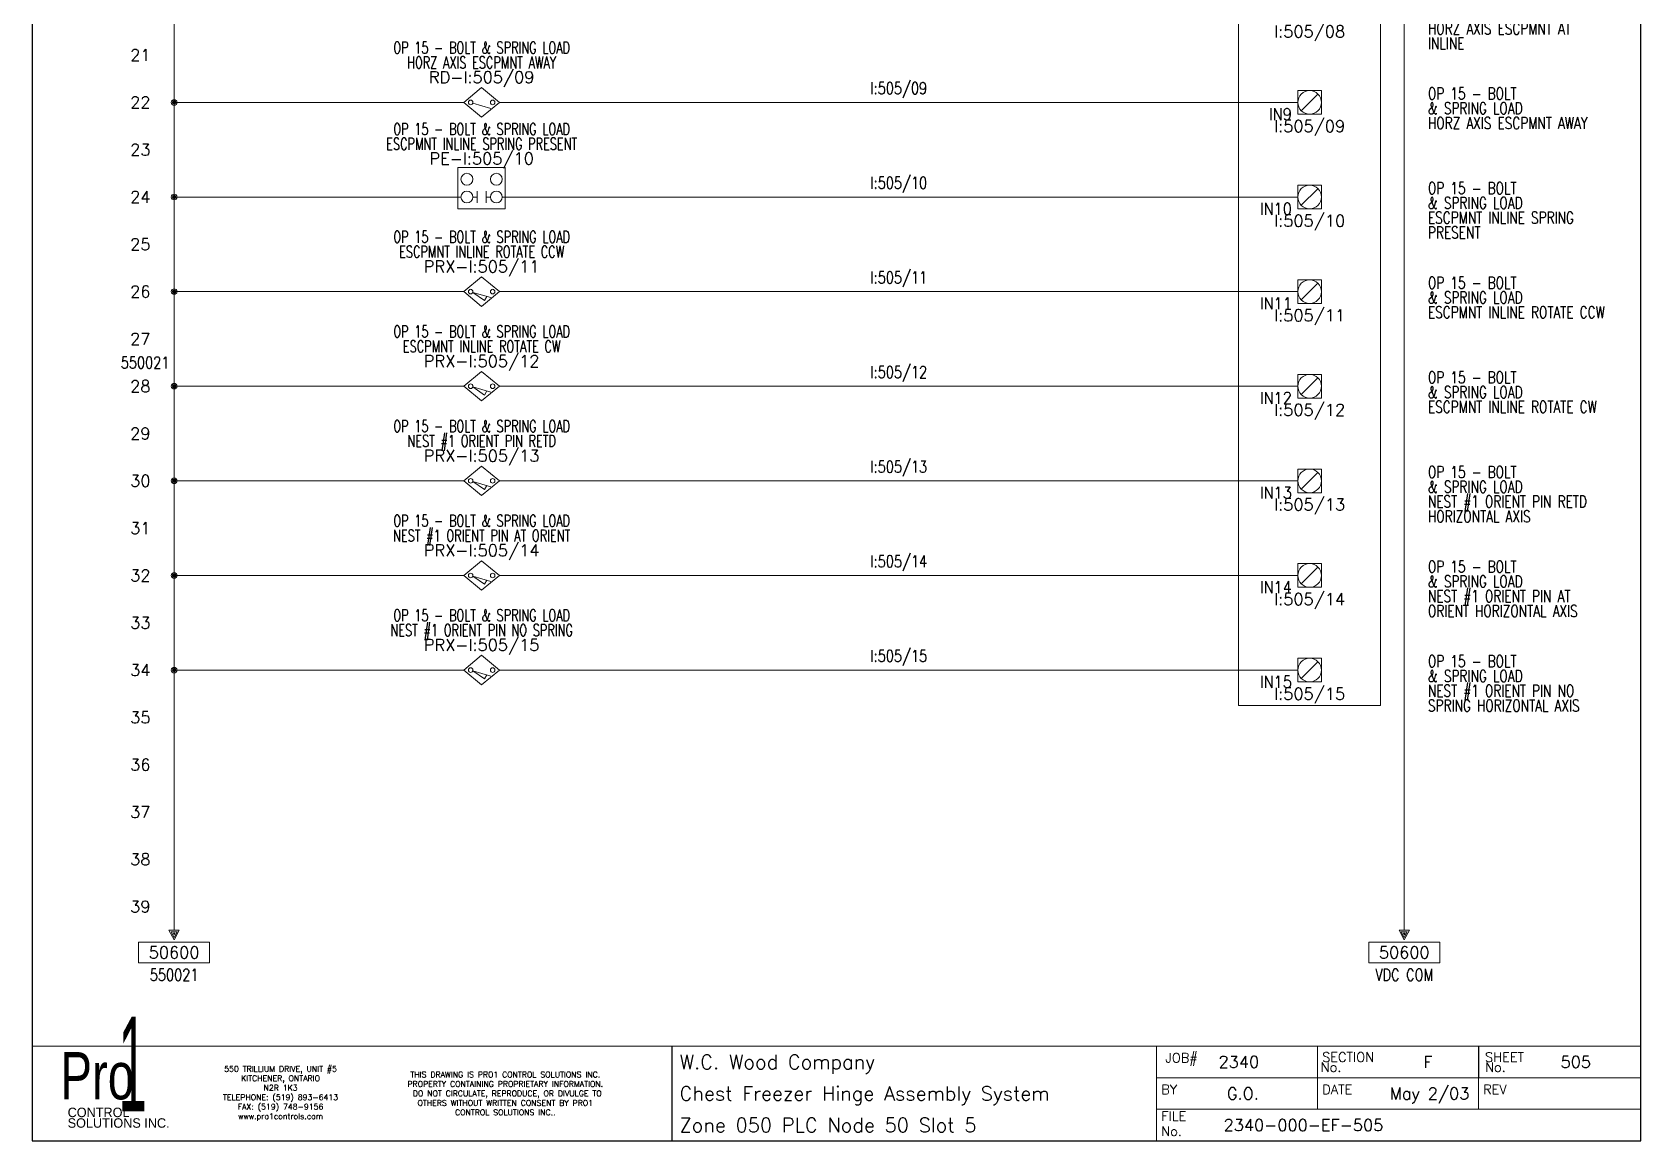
# Model space of a CAD drawing. Header units: inches. Extents: x 0 to 17, y 0 to 23.
# Drawn here: x 0 to 17, y 0.02 to 11.74 of the extents above; entities that cross this region are included whole.
import ezdxf
from ezdxf.enums import TextEntityAlignment as Align

# ---------------------------------------------------------------- set-up
doc = ezdxf.new("R2010")
doc.units = ezdxf.units.IN
doc.header["$MEASUREMENT"] = 0
for name, color, linetype, lineweight in [('BOARDER', 5, 'Continuous', 5), ('DESC', 1, 'Continuous', 5), ('MISC', 2, 'Continuous', 5), ('SYMS', 7, 'Continuous', 5), ('TAGS', 2, 'Continuous', 5), ('TERMS', 2, 'Continuous', 5), ('Title_Block_Info', 2, 'Continuous', 5), ('WIREFIXED', 3, 'Continuous', 5), ('WIRENO', 1, 'Continuous', 5), ('WIRES', 7, 'Continuous', 5), ('XREF', 1, 'Continuous', 5)]:
    doc.layers.add(name, color=color, linetype=linetype, lineweight=lineweight)
doc.styles.add('SIVAN', font='sivan.TTF', dxfattribs={"height": 1})
doc.styles.add('STACCO', font='STAC222N.TTF', dxfattribs={"height": 1})
doc.styles.get("Standard").update_dxf_attribs({"font": 'romans.shx'})
doc.styles.add('WD', font='romans.shx')

# ---------------------------------------------------------------- blocks, each defined once
blk = doc.blocks.new('WDDOT')
for radius in [0.03, 0.0187, 0.00929]:
    blk.add_circle((0, 0), radius)
blk = doc.blocks.new('PLCIO_3C2')
at = {"layer": 'SYMS'}
for p, q in [((-0.75, 0.5), (-0.75, -16.375)), ((0.75, -16.375), (0.75, 0.5)), ((-0.125, -9.875), (0.125, -9.875)), ((-0.125, -10.125), (-0.125, -9.875)), ((-0.125, -9.875), (0.125, -9.875)), ((-0.125, -10.125), (-0.125, -9.875)), ((0.088, -9.912), (-0.088, -10.088)), ((0.125, -9.875), (0.125, -10.125)), ((0.125, -9.875), (0.125, -10.125)), ((0.125, -10.125), (-0.125, -10.125)), ((0.125, -10.125), (-0.125, -10.125)), ((-0.125, -10.875), (0.125, -10.875)), ((-0.125, -11.125), (-0.125, -10.875)), ((-0.125, -10.875), (0.125, -10.875)), ((-0.125, -11.125), (-0.125, -10.875)), ((0.125, -10.875), (0.125, -11.125)), ((0.125, -10.875), (0.125, -11.125)), ((0.088, -10.912), (-0.088, -11.088)), ((0.125, -11.125), (-0.125, -11.125)), ((0.125, -11.125), (-0.125, -11.125)), ((-0.125, -11.875), (0.125, -11.875)), ((-0.125, -12.125), (-0.125, -11.875)), ((-0.125, -11.875), (0.125, -11.875)), ((-0.125, -12.125), (-0.125, -11.875)), ((0.125, -11.875), (0.125, -12.125)), ((0.125, -11.875), (0.125, -12.125)), ((0.088, -11.912), (-0.088, -12.088)), ((0.125, -12.125), (-0.125, -12.125)), ((0.125, -12.125), (-0.125, -12.125)), ((-0.125, -12.875), (0.125, -12.875)), ((-0.125, -13.125), (-0.125, -12.875)), ((-0.125, -12.875), (0.125, -12.875)), ((-0.125, -13.125), (-0.125, -12.875)), ((0.088, -12.912), (-0.088, -13.088)), ((0.125, -12.875), (0.125, -13.125)), ((0.125, -12.875), (0.125, -13.125)), ((0.125, -13.125), (-0.125, -13.125)), ((0.125, -13.125), (-0.125, -13.125)), ((-0.125, -13.875), (0.125, -13.875)), ((-0.125, -14.125), (-0.125, -13.875)), ((-0.125, -13.875), (0.125, -13.875)), ((-0.125, -14.125), (-0.125, -13.875)), ((0.088, -13.912), (-0.088, -14.088)), ((0.125, -13.875), (0.125, -14.125)), ((0.125, -13.875), (0.125, -14.125)), ((0.125, -14.125), (-0.125, -14.125)), ((0.125, -14.125), (-0.125, -14.125)), ((-0.125, -14.875), (0.125, -14.875)), ((-0.125, -15.125), (-0.125, -14.875)), ((-0.125, -14.875), (0.125, -14.875)), ((-0.125, -15.125), (-0.125, -14.875)), ((0.088, -14.912), (-0.088, -15.088)), ((0.125, -14.875), (0.125, -15.125)), ((0.125, -14.875), (0.125, -15.125)), ((0.125, -15.125), (-0.125, -15.125)), ((0.125, -15.125), (-0.125, -15.125)), ((-0.125, -15.875), (0.125, -15.875)), ((-0.125, -16.125), (-0.125, -15.875)), ((-0.125, -15.875), (0.125, -15.875)), ((-0.125, -16.125), (-0.125, -15.875)), ((0.088, -15.912), (-0.088, -16.088)), ((0.125, -15.875), (0.125, -16.125)), ((0.125, -15.875), (0.125, -16.125)), ((0.125, -16.125), (-0.125, -16.125)), ((0.125, -16.125), (-0.125, -16.125)), ((-0.75, -16.375), (0.75, -16.375))]:
    blk.add_line(p, q, dxfattribs=at)
for centre in [(0, -10), (0, -11), (0, -12), (0, -13), (0, -14), (0, -15), (0, -16)]:
    blk.add_circle(centre, 0.125, dxfattribs=at)
at = {"layer": 'SYMS', "style": 'WD'}
for tag, width, p in [('INST', 0.8, (0, 1.482)), ('LOC', 0.8, (0, 1.312)), ('MFG', 0.8, (0, 1.156)), ('CAT', 0.9, (0, 1)), ('DESC', 0.8, (0, 0.53)), ('TERM01L', 0.75, (-0.188, 0.156)), ('TERM01R', 0.75, (0.188, 0.156)), ('TERM02', 0.9, (0, -0.812)), ('TERM03', 0.9, (0, -1.812)), ('TERM04', 0.9, (0, -2.812)), ('TERM05', 0.9, (0, -3.812)), ('TERM06', 0.9, (0, -4.812)), ('TERM07', 0.9, (0, -5.812)), ('TERM08', 0.9, (0, -6.812)), ('TERM09', 0.9, (0, -7.812)), ('TERM10', 0.9, (0, -8.812)), ('TERM11', 0.9, (0, -9.812)), ('TERM12', 0.9, (0, -10.812)), ('TERM13', 0.9, (0, -11.812)), ('TERM14', 0.9, (0, -12.812)), ('TERM15', 0.9, (0, -13.812)), ('TERM16', 0.9, (0, -14.812)), ('TERM17', 0.9, (0, -15.812))]:
    blk.add_attdef(tag, text='', height=0.125, dxfattribs=dict(at, width=width)).set_placement(p, align=Align.CENTER)
at = {"layer": 'SYMS', "linetype": 'Continuous', "style": 'WD', "flags": 9}
blk.add_attdef('ASSYCODE', text='', height=0.01, dxfattribs=at).set_placement((0.23, 1.071), align=Align.CENTER)
at = {"layer": 'SYMS', "style": 'WD'}
for tag, p in [('LINE1', (0, 0.844)), ('LINE2', (0, 0.688)), ('TAG', (0, 0.322))]:
    blk.add_attdef(tag, text='', height=0.125, dxfattribs=at).set_placement(p, align=Align.CENTER)
at = {"layer": 'SYMS', "style": 'WD', "flags": 1}
for tag, p in [('X4TERM01L', (-0.312, 0)), ('X1TERM01R', (0.312, 0)), ('X4TERM02', (-0.125, -1)), ('X4TERM03', (-0.125, -2)), ('X4TERM04', (-0.125, -3)), ('X4TERM05', (-0.125, -4)), ('X4TERM06', (-0.125, -5)), ('X4TERM07', (-0.125, -6)), ('X4TERM08', (-0.125, -7)), ('X4TERM09', (-0.125, -8)), ('X4TERM10', (-0.125, -9)), ('X4TERM11', (-0.125, -10)), ('X4TERM12', (-0.125, -11)), ('X4TERM13', (-0.125, -12)), ('X4TERM14', (-0.125, -13)), ('X4TERM15', (-0.125, -14)), ('X4TERM16', (-0.125, -15)), ('X4TERM17', (-0.125, -16))]:
    blk.add_attdef(tag, p, '', height=0.01, dxfattribs=at)
at = {"layer": 'SYMS', "style": 'WD', "width": 0.9}
for tag, p in [('TERMDESC01L', (-0.188, -0.172)), ('TERMDESC01R', (0.188, -0.172))]:
    blk.add_attdef(tag, text='', height=0.125, dxfattribs=at).set_placement(p, align=Align.TOP_CENTER)
for tag, p in [('DESCA02', (1.25, -0.969)), ('DESCB02', (1.25, -1.125)), ('DESCC02', (1.25, -1.281)), ('DESCD02', (1.25, -1.438)), ('DESCE02', (1.25, -1.594)), ('DESCA03', (1.25, -1.969)), ('DESCB03', (1.25, -2.125)), ('DESCC03', (1.25, -2.281)), ('DESCD03', (1.25, -2.438)), ('DESCE03', (1.25, -2.594)), ('DESCA04', (1.25, -2.969)), ('DESCB04', (1.25, -3.125)), ('DESCC04', (1.25, -3.281)), ('DESCD04', (1.25, -3.438)), ('DESCE04', (1.25, -3.594)), ('DESCA05', (1.25, -3.969)), ('DESCB05', (1.25, -4.125)), ('DESCC05', (1.25, -4.281)), ('DESCD05', (1.25, -4.438)), ('DESCE05', (1.25, -4.594)), ('DESCA06', (1.25, -4.969)), ('DESCB06', (1.25, -5.125)), ('DESCC06', (1.25, -5.281)), ('DESCD06', (1.25, -5.438)), ('DESCE06', (1.25, -5.594)), ('DESCA07', (1.25, -5.969)), ('DESCB07', (1.25, -6.125)), ('DESCC07', (1.25, -6.281)), ('DESCD07', (1.25, -6.438)), ('DESCE07', (1.25, -6.594)), ('DESCA08', (1.25, -6.969)), ('DESCB08', (1.25, -7.125)), ('DESCC08', (1.25, -7.281)), ('DESCD08', (1.25, -7.438)), ('DESCE08', (1.25, -7.594)), ('DESCA09', (1.25, -7.969)), ('DESCB09', (1.25, -8.125)), ('DESCC09', (1.25, -8.281)), ('DESCD09', (1.25, -8.438)), ('DESCE09', (1.25, -8.594)), ('DESCA10', (1.25, -8.969)), ('DESCB10', (1.25, -9.125)), ('DESCC10', (1.25, -9.281)), ('DESCD10', (1.25, -9.438)), ('DESCE10', (1.25, -9.594)), ('DESCA11', (1.25, -9.969)), ('DESCB11', (1.25, -10.125)), ('DESCC11', (1.25, -10.281)), ('DESCD11', (1.25, -10.438)), ('DESCE11', (1.25, -10.594)), ('DESCA12', (1.25, -10.969)), ('DESCB12', (1.25, -11.125)), ('DESCC12', (1.25, -11.281)), ('DESCD12', (1.25, -11.438)), ('DESCE12', (1.25, -11.594)), ('DESCA13', (1.25, -11.969)), ('DESCB13', (1.25, -12.125)), ('DESCC13', (1.25, -12.281)), ('DESCD13', (1.25, -12.438)), ('DESCE13', (1.25, -12.594)), ('DESCA14', (1.25, -12.969)), ('DESCB14', (1.25, -13.125)), ('DESCC14', (1.25, -13.281)), ('DESCD14', (1.25, -13.438)), ('DESCE14', (1.25, -13.594)), ('DESCA15', (1.25, -13.969)), ('DESCB15', (1.25, -14.125)), ('DESCC15', (1.25, -14.281)), ('DESCD15', (1.25, -14.438)), ('DESCE15', (1.25, -14.594)), ('DESCA16', (1.25, -14.969)), ('DESCB16', (1.25, -15.125)), ('DESCC16', (1.25, -15.281)), ('DESCD16', (1.25, -15.438)), ('DESCE16', (1.25, -15.594)), ('DESCA17', (1.25, -15.969)), ('DESCB17', (1.25, -16.125)), ('DESCC17', (1.25, -16.281)), ('DESCD17', (1.25, -16.438)), ('DESCE17', (1.25, -16.594))]:
    blk.add_attdef(tag, p, '', height=0.125, dxfattribs=at)
for tag, p in [('TERMDESC02', (-0.188, -1.062)), ('TERMDESC03', (-0.188, -2.062)), ('TERMDESC04', (-0.188, -3.062)), ('TERMDESC05', (-0.188, -4.062)), ('TERMDESC06', (-0.188, -5.062)), ('TERMDESC07', (-0.188, -6.062)), ('TERMDESC08', (-0.188, -7.062)), ('TERMDESC09', (-0.188, -8.062)), ('TERMDESC10', (-0.188, -9.062)), ('TERMDESC11', (-0.188, -10.062)), ('TERMDESC12', (-0.188, -11.062)), ('TERMDESC13', (-0.188, -12.062)), ('TERMDESC14', (-0.188, -13.062)), ('TERMDESC15', (-0.188, -14.062)), ('TERMDESC16', (-0.188, -15.062)), ('TERMDESC17', (-0.188, -16.062))]:
    blk.add_attdef(tag, text='', height=0.125, dxfattribs=at).set_placement(p, align=Align.TOP_RIGHT)
at = {"layer": 'SYMS', "style": 'WD'}
for tag, p in [('TAGA02', (0, -1.188)), ('TAGA03', (0, -2.188)), ('TAGA04', (0, -3.188)), ('TAGA05', (0, -4.188)), ('TAGA06', (0, -5.188)), ('TAGA07', (0, -6.188)), ('TAGA08', (0, -7.188)), ('TAGA09', (0, -8.188)), ('TAGA10', (0, -9.188)), ('TAGA11', (0, -10.188)), ('TAGA12', (0, -11.188)), ('TAGA13', (0, -12.188)), ('TAGA14', (0, -13.188)), ('TAGA15', (0, -14.188)), ('TAGA16', (0, -15.188)), ('TAGA17', (0, -16.188))]:
    blk.add_attdef(tag, text='', height=0.125, dxfattribs=at).set_placement(p, align=Align.TOP_CENTER)
blk = doc.blocks.new('HRD11')
for p, q in [((0, 0.156), (-0.188, 0)), ((-0.188, 0), (0, -0.156)), ((0.188, 0), (0, 0.156)), ((0, -0.156), (0.188, 0))]:
    blk.add_line(p, q)
at = {"linetype": 'Continuous'}
blk.add_line((-0.094, -0.008), (0.098, -0.063), dxfattribs=at)
for centre in [(-0.116, 0), (0.116, 0)]:
    blk.add_circle(centre, 0.0242)
at = {"style": 'WD', "width": 0.7}
for tag, p in [('INST', (0, 0.841)), ('LOC', (0, 0.672)), ('DESC1', (0, 0.516)), ('DESC2', (0, 0.359)), ('XREF', (0.438, -0.312))]:
    blk.add_attdef(tag, text='', height=0.125, dxfattribs=at).set_placement(p, align=Align.CENTER)
at = {"style": 'WD'}
blk.add_attdef('TAG1', text='', height=0.125, dxfattribs=at).set_placement((0, 0.203), align=Align.CENTER)
for tag, p in [('X2LINK', (0, 0.297)), ('X8LINK', (0, -0.188))]:
    blk.add_attdef(tag, p, '', height=0.01, dxfattribs=at)
for tag, p, flags in [('X4TERM01', (-0.188, 0), 1), ('FAMILY', (0.038, 0.037), 9), ('CONTACT', (0.038, 0.02), 1), ('X1TERM02', (0.188, 0), 1), ('X8TERM03', (0, -0.156), 1)]:
    blk.add_attdef(tag, p, '', height=0.01, dxfattribs=dict(at, flags=flags))
at = {"linetype": 'Continuous', "style": 'WD', "flags": 9}
for tag, p in [('CAT', (0.063, -0.007)), ('ASSYCODE', (0.062, -0.043)), ('MFG', (0.063, -0.027))]:
    blk.add_attdef(tag, text='', height=0.01, dxfattribs=at).set_placement(p, align=Align.CENTER)
at = {"linetype": 'Continuous', "style": 'WD', "flags": 8}
for tag, p in [('TERM01', (-0.25, -0.031)), ('TERM03', (-0.031, -0.203))]:
    blk.add_attdef(tag, text='', height=0.125, dxfattribs=at).set_placement(p, align=Align.TOP_RIGHT)
blk.add_attdef('TERM02', text='', height=0.125, dxfattribs=at).set_placement((0.25, -0.031), align=Align.TOP_LEFT)
blk = doc.blocks.new('WD_WNH')
at = {"linetype": 'Continuous', "style": 'WD', "width": 0.8}
blk.add_attdef('WIRENO', text='', height=0.125, dxfattribs=at).set_placement((0, 0.0625), align=Align.CENTER)
blk = doc.blocks.new('HPRX11')
for p, q in [((0, 0.156), (-0.188, 0)), ((-0.188, 0), (0, -0.156)), ((0.188, 0), (0, 0.156)), ((0, -0.156), (0.188, 0))]:
    blk.add_line(p, q)
at = {"linetype": 'Continuous'}
for p, q in [((-0.094, -0.008), (0.031, -0.093)), ((-0.094, -0.008), (0.098, -0.063)), ((0.031, -0.093), (0.055, -0.05))]:
    blk.add_line(p, q, dxfattribs=at)
for centre in [(-0.116, 0), (0.116, 0)]:
    blk.add_circle(centre, 0.0242)
at = {"style": 'WD', "width": 0.7}
for tag, p in [('INST', (0, 0.841)), ('LOC', (0, 0.672)), ('DESC1', (0, 0.516)), ('DESC2', (0, 0.359)), ('XREF', (0.438, -0.312))]:
    blk.add_attdef(tag, text='', height=0.125, dxfattribs=at).set_placement(p, align=Align.CENTER)
at = {"style": 'WD'}
blk.add_attdef('TAG1', text='', height=0.125, dxfattribs=at).set_placement((0, 0.203), align=Align.CENTER)
for tag, p in [('X2LINK', (0, 0.297)), ('X8LINK', (0, -0.188))]:
    blk.add_attdef(tag, p, '', height=0.01, dxfattribs=at)
for tag, p, flags in [('X4TERM01', (-0.188, 0), 1), ('FAMILY', (0.038, 0.037), 9), ('CONTACT', (0.038, 0.02), 1), ('X1TERM02', (0.188, 0), 1), ('X8TERM03', (0, -0.156), 1)]:
    blk.add_attdef(tag, p, '', height=0.01, dxfattribs=dict(at, flags=flags))
at = {"linetype": 'Continuous', "style": 'WD', "flags": 9}
for tag, p in [('CAT', (0.063, -0.007)), ('ASSYCODE', (0.062, -0.043)), ('MFG', (0.063, -0.027))]:
    blk.add_attdef(tag, text='', height=0.01, dxfattribs=at).set_placement(p, align=Align.CENTER)
at = {"linetype": 'Continuous', "style": 'WD', "flags": 8}
for tag, p in [('TERM01', (-0.25, -0.031)), ('TERM03', (-0.031, -0.203))]:
    blk.add_attdef(tag, text='', height=0.125, dxfattribs=at).set_placement(p, align=Align.TOP_RIGHT)
blk.add_attdef('TERM02', text='', height=0.125, dxfattribs=at).set_placement((0.25, -0.031), align=Align.TOP_LEFT)
blk = doc.blocks.new('HA2S4')
for p, q in [((-0.055, 0), (0.055, 0)), ((0, -0.102), (-0.055, 0)), ((0.055, 0), (0, -0.102)), ((0.375, -0.125), (-0.375, -0.125)), ((-0.375, -0.125), (-0.375, -0.344)), ((-0.031, -0.016), (0, -0.078)), ((0.031, -0.016), (-0.031, -0.016)), ((-0.008, -0.031), (0, -0.047)), ((0.008, -0.031), (-0.008, -0.031)), ((0, -0.078), (0.031, -0.016)), ((0, -0.047), (0.008, -0.031)), ((0.375, -0.344), (0.375, -0.125)), ((-0.375, -0.344), (0.375, -0.344))]:
    blk.add_line(p, q)
at = {"style": 'WD', "flags": 1}
for tag, p in [('X2TERM01', (0, 0)), ('SIGCODE', (0.088, -0.059))]:
    blk.add_attdef(tag, p, '', height=0.01, dxfattribs=at)
at = {"style": 'WD'}
blk.add_attdef('XREF', text='', height=0.125, dxfattribs=at).set_placement((0, -0.297), align=Align.CENTER)
at = {"style": 'WD', "width": 0.8, "flags": 8}
for tag, p in [('WIRENO', (0, -0.409)), ('DESC1', (0, -0.597))]:
    blk.add_attdef(tag, text='', height=0.125, dxfattribs=at).set_placement(p, align=Align.TOP_CENTER)
blk = doc.blocks.new('HPE11')
for p, q in [((0.25, 0.312), (-0.25, 0.312)), ((-0.25, 0.312), (-0.25, -0.125)), ((0.25, -0.125), (0.25, 0.312)), ((-0.047, 0), (-0.094, 0)), ((0.094, 0), (0.047, 0)), ((-0.25, -0.125), (0.25, -0.125))]:
    blk.add_line(p, q)
at = {"linetype": 'Continuous'}
for p, q in [((-0.047, 0.06), (-0.047, -0.06)), ((0.047, 0.06), (0.047, -0.06))]:
    blk.add_line(p, q, dxfattribs=at)
for centre in [(-0.156, 0.188), (0.156, 0.188), (-0.156, 0), (0.156, 0)]:
    blk.add_circle(centre, 0.0625)
at = {"style": 'WD', "width": 0.7}
for tag, p in [('INST', (0, 0.982)), ('LOC', (0, 0.812)), ('DESC1', (0, 0.656)), ('DESC2', (0, 0.5)), ('XREF', (0, -0.282))]:
    blk.add_attdef(tag, text='', height=0.125, dxfattribs=at).set_placement(p, align=Align.CENTER)
at = {"style": 'WD'}
blk.add_attdef('TAG1', text='', height=0.125, dxfattribs=at).set_placement((0, 0.344), align=Align.CENTER)
at = {"linetype": 'Continuous', "style": 'WD', "width": 0.8, "flags": 8}
for tag, p in [('TERM03', (-0.156, 0.188)), ('TERM04', (0.156, 0.188))]:
    blk.add_attdef(tag, text='', height=0.0625, dxfattribs=at).set_placement(p, align=Align.MIDDLE)
at = {"style": 'WD'}
for tag, p, flags in [('X4TERM03', (-0.219, 0.188), 1), ('X2TERM03', (-0.156, 0.25), 1), ('X2TERM04', (0.156, 0.25), 1), ('X1TERM04', (0.219, 0.188), 1), ('X4TERM01', (-0.219, 0), 1), ('FAMILY', (-0.027, 0.134), 9), ('CONTACT', (-0.027, 0.117), 1), ('X1TERM02', (0.219, 0), 1), ('X8TERM01', (-0.156, -0.062), 1), ('X8TERM02', (0.156, -0.062), 1)]:
    blk.add_attdef(tag, p, '', height=0.01, dxfattribs=dict(at, flags=flags))
at = {"linetype": 'Continuous', "style": 'WD', "width": 0.8, "flags": 8}
for tag, p in [('TERM01', (-0.156, 0)), ('TERM02', (0.156, 0))]:
    blk.add_attdef(tag, text='', height=0.0625, dxfattribs=at).set_placement(p, align=Align.MIDDLE_CENTER)
at = {"linetype": 'Continuous', "style": 'WD', "flags": 9}
for tag, p in [('ASSYCODE', (-0.003, 0.059)), ('MFG', (-0.004, 0.07)), ('CAT', (-0.002, 0.09))]:
    blk.add_attdef(tag, text='', height=0.01, dxfattribs=at).set_placement(p, align=Align.CENTER)
blk = doc.blocks.new('TB_P')
at = {"color": 5}
blk.add_line((6.764, 0), (6.764, 1), dxfattribs=at)
at = {"color": 5, "linetype": 'Continuous'}
blk.add_line((15.283, 1), (15.283, 0.667), dxfattribs=at)
blk.add_lwpolyline([(0, 0), (17, 0), (17, 23), (0, 23)], close=True, dxfattribs=at)
at = {"layer": 'BOARDER', "linetype": 'Continuous'}
for p, q in [((0, 1), (17, 1)), ((0, 1), (0, 0)), ((11.882, 1), (11.882, 0.667)), ((11.882, 1), (11.882, 0)), ((11.882, 1), (11.882, 0)), ((11.882, 1), (11.882, 0)), ((13.583, 1), (13.583, 0.667)), ((11.882, 0.667), (17, 0.667)), ((13.583, 0.667), (13.583, 0.333)), ((15.283, 0.667), (15.283, 0.333)), ((11.882, 0.333), (17, 0.333))]:
    blk.add_line(p, q, dxfattribs=at)
at = {"color": 5, "char_height": 0.06, "attachment_point": 5, "style": 'WD'}
for s, insert, width in [('550 TRILLIUM DRIVE, UNIT #5\\PKITCHENER, ONTARIO\\PN2R 1K3\\PTELEPHONE: (519) 893-6413\\PFAX: (519) 748-9156\\Pwww.pro1controls.com', (2.625, 0.5), 1.804), ('THIS DRAWING IS PRO1 CONTROL SOLUTIONS INC. PROPERTY CONTAINING PROPRIETARY INFORMATION.  DO NOT CIRCULATE, REPRODUCE, OR DIVULGE TO OTHERS WITHOUT WRITTEN CONSENT BY PRO1 CONTROL SOLUTIONS INC..', (5, 0.5), 2.264)]:
    blk.add_mtext(s, dxfattribs=dict(at, insert=insert, width=width))
at = {"color": 2, "linetype": 'Continuous', "style": 'WD', "flags": 1}
for tag, p in [('REV1_NO', (1.734, 3.29)), ('REV1_BY', (7.303, 3.29)), ('REV1_DATE', (9.562, 3.29)), ('REV2_NO', (1.734, 3.04)), ('REV2_BY', (7.303, 3.04)), ('REV2_DATE', (9.562, 3.04)), ('REV3_NO', (1.734, 2.79)), ('REV3_BY', (7.303, 2.79)), ('REV3_DATE', (9.562, 2.79)), ('REV4_NO', (1.734, 2.54)), ('REV4_BY', (7.303, 2.54)), ('REV4_DATE', (9.562, 2.54)), ('REV5_NO', (1.734, 2.29)), ('REV5_BY', (7.303, 2.29)), ('REV5_DATE', (9.562, 2.29)), ('REV6_NO', (1.734, 2.04)), ('REV6_BY', (7.303, 2.04)), ('REV6_DATE', (9.562, 2.04)), ('REV7_NO', (1.734, 1.79)), ('REV7_BY', (7.303, 1.79)), ('REV7_DATE', (9.562, 1.79)), ('REV8_NO', (1.734, 1.54)), ('REV8_BY', (7.303, 1.54)), ('REV8_DATE', (9.562, 1.54)), ('REV9_NO', (1.734, 1.29)), ('REV9_BY', (7.303, 1.29)), ('REV9_DATE', (9.562, 1.29))]:
    blk.add_attdef(tag, text='', height=0.15, dxfattribs=at).set_placement(p, align=Align.MIDDLE_CENTER)
for tag, p in [('REV1_CHANGE', (2.292, 3.29)), ('REV2_CHANGE', (2.292, 3.04)), ('REV3_CHANGE', (2.292, 2.79)), ('REV4_CHANGE', (2.292, 2.54)), ('REV5_CHANGE', (2.292, 2.29)), ('REV6_CHANGE', (2.292, 2.04)), ('REV7_CHANGE', (2.292, 1.79)), ('REV8_CHANGE', (2.292, 1.54)), ('REV9_CHANGE', (2.292, 1.29))]:
    blk.add_attdef(tag, text='', height=0.15, dxfattribs=at).set_placement(p, align=Align.MIDDLE_LEFT)
at = {"layer": 'BOARDER', "lineweight": 0}
for s, height, style, width, p in [('1', 1, 'SIVAN', 0.4, (1.062, 0.812)), ('Pro', 0.5, 'STACCO', 0.75, (0.688, 0.688))]:
    blk.add_text(s, height=height, dxfattribs=dict(at, style=style, width=width)).set_placement(p, align=Align.MIDDLE_CENTER)
at = {"layer": 'BOARDER', "linetype": 'Continuous', "style": 'WD'}
for s, p in [('JOB#', (11.976, 0.827)), ('SECTION', (13.633, 0.835)), ('SHEET', (15.354, 0.834)), ('No.', (13.617, 0.729)), ('No.', (15.354, 0.729)), ('BY', (11.933, 0.493)), ('DATE', (13.634, 0.493)), ('REV', (15.334, 0.493)), ('FILE', (11.932, 0.21)), ('No.', (11.932, 0.052))]:
    blk.add_text(s, height=0.1, dxfattribs=at).set_placement(p)
at = {"layer": 'BOARDER', "lineweight": 0, "style": 'STACCO'}
for s, p in [('CONTROL', (0.375, 0.3)), ('SOLUTIONS INC.', (0.375, 0.188))]:
    blk.add_text(s, height=0.1, dxfattribs=at).set_placement(p, align=Align.MIDDLE_LEFT)
at = {"layer": 'Title_Block_Info', "ltscale": 0.1}
for tag, p in [('CUSTOMER', (6.842, 0.833)), ('JOB DESCRIPTION LINE', (6.842, 0.5)), ('DRAWING DESCRIPTION', (6.842, 0.167))]:
    blk.add_attdef(tag, text='', height=0.15, dxfattribs=at).set_placement(p, align=Align.MIDDLE_LEFT)
at = {"layer": 'Title_Block_Info', "ltscale": 0.1, "style": 'WD'}
for tag, p in [('JOB #', (12.752, 0.833)), ('SEC. NO.', (14.75, 0.833)), ('SHT. NO.', (16.312, 0.833)), ('NAME', (12.795, 0.5)), ('REV', (16.194, 0.5))]:
    blk.add_attdef(tag, text='', height=0.125, dxfattribs=at).set_placement(p, align=Align.MIDDLE_CENTER)
blk.add_attdef('DATE', text='', height=0.125, dxfattribs=at).set_placement((15.188, 0.5), align=Align.MIDDLE_RIGHT)
blk.add_attdef('FILE NUMBER', text='', height=0.125, dxfattribs=at).set_placement((12.591, 0.167), align=Align.MIDDLE_LEFT)
blk = doc.blocks.new('WD_WNV')
at = {"linetype": 'Continuous', "style": 'WD', "width": 0.8}
blk.add_attdef('WIRENO', text='', height=0.125, dxfattribs=at).set_placement((-0.05, 0), align=Align.MIDDLE_RIGHT)

msp = doc.modelspace()

# ---------------------------------------------------------------- linework, layer by layer
at = {"layer": 'WIRES'}
for p, q in [((1.5, 22.25), (1.5, 2.25)), ((14.5, 22.25), (14.5, 2.25)), ((1.5, 11), (4.562, 11)), ((4.938, 11), (13.375, 11)), ((1.5, 10), (4.531, 10)), ((4.969, 10), (13.375, 10)), ((1.5, 9), (4.562, 9)), ((4.938, 9), (13.375, 9)), ((1.5, 8), (4.562, 8)), ((4.938, 8), (13.375, 8)), ((1.5, 7), (4.562, 7)), ((4.938, 7), (13.375, 7)), ((1.5, 6), (4.562, 6)), ((4.938, 6), (13.375, 6)), ((1.5, 5), (4.562, 5)), ((4.938, 5), (13.375, 5))]:
    msp.add_line(p, q, dxfattribs=at)

# ---------------------------------------------------------------- block references
ref = msp.add_blockref('TB_P', (0, 0.025))
ref.add_attrib('CUSTOMER', 'W.C. Wood Company', dxfattribs={"layer": 'MISC', "ltscale": 0.1, "height": 0.15}).set_placement((6.842, 0.858), align=Align.MIDDLE_LEFT)
ref.add_attrib('JOB DESCRIPTION LINE', 'Chest Freezer Hinge Assembly System', dxfattribs={"layer": 'MISC', "ltscale": 0.1, "height": 0.15}).set_placement((6.842, 0.525), align=Align.MIDDLE_LEFT)
ref.add_attrib('DRAWING DESCRIPTION', 'Zone 050 PLC Node 50 Slot 5', dxfattribs={"layer": 'MISC', "ltscale": 0.1, "height": 0.15}).set_placement((6.842, 0.191), align=Align.MIDDLE_LEFT)
ref.add_attrib('JOB #', '2340', dxfattribs={"layer": 'MISC', "ltscale": 0.1, "height": 0.125, "style": 'WD'}).set_placement((12.752, 0.858), align=Align.MIDDLE_CENTER)
ref.add_attrib('SEC. NO.', 'F', dxfattribs={"layer": 'MISC', "ltscale": 0.1, "height": 0.125, "style": 'WD'}).set_placement((14.75, 0.858), align=Align.MIDDLE_CENTER)
ref.add_attrib('SHT. NO.', '505', dxfattribs={"layer": 'MISC', "ltscale": 0.1, "height": 0.125, "style": 'WD'}).set_placement((16.313, 0.858), align=Align.MIDDLE_CENTER)
ref.add_attrib('FILE NUMBER', '2340-000-EF-505', dxfattribs={"layer": 'MISC', "ltscale": 0.1, "height": 0.125, "style": 'WD'}).set_placement((12.591, 0.191), align=Align.MIDDLE_LEFT)
ref.add_attrib('NAME', 'G.O.', dxfattribs={"layer": 'MISC', "ltscale": 0.1, "height": 0.125, "style": 'WD'}).set_placement((12.795, 0.524), align=Align.MIDDLE_CENTER)
ref.add_attrib('DATE', 'May 2/03', dxfattribs={"layer": 'MISC', "ltscale": 0.1, "height": 0.125, "style": 'WD'}).set_placement((15.188, 0.525), align=Align.MIDDLE_RIGHT)
ref = msp.add_blockref('PLCIO_3C2', (13.5, 21))
ref.add_attrib('TAGA10', 'I:505/08', dxfattribs={"layer": 'TAGS', "height": 0.125, "style": 'WD'}).set_placement((13.5, 11.812), align=Align.TOP_CENTER)
ref.add_attrib('DESCC10', 'HORZ AXIS ESCPMNT AT ', (14.75, 11.719), dxfattribs={"layer": 'DESC', "height": 0.125, "style": 'WD', "width": 0.75})
ref.add_attrib('DESCD10', 'INLINE', (14.75, 11.562), dxfattribs={"layer": 'DESC', "height": 0.125, "style": 'WD', "width": 0.75})
ref.add_attrib('TAGA11', 'I:505/09', dxfattribs={"layer": 'TAGS', "height": 0.125, "style": 'WD'}).set_placement((13.5, 10.812), align=Align.TOP_CENTER)
ref.add_attrib('DESCA11', 'OP 15 - BOLT ', (14.75, 11.031), dxfattribs={"layer": 'DESC', "height": 0.125, "style": 'WD', "width": 0.75})
ref.add_attrib('DESCB11', '& SPRING LOAD', (14.75, 10.875), dxfattribs={"layer": 'DESC', "height": 0.125, "style": 'WD', "width": 0.75})
ref.add_attrib('TERMDESC11', 'IN9', dxfattribs={"layer": 'TERMS', "height": 0.125, "style": 'WD', "width": 0.9}).set_placement((13.312, 10.938), align=Align.TOP_RIGHT)
ref.add_attrib('DESCC11', 'HORZ AXIS ESCPMNT AWAY', (14.75, 10.719), dxfattribs={"layer": 'DESC', "height": 0.125, "style": 'WD', "width": 0.75})
ref.add_attrib('TAGA12', 'I:505/10', dxfattribs={"layer": 'TAGS', "height": 0.125, "style": 'WD'}).set_placement((13.5, 9.812), align=Align.TOP_CENTER)
ref.add_attrib('DESCA12', 'OP 15 - BOLT ', (14.75, 10.031), dxfattribs={"layer": 'DESC', "height": 0.125, "style": 'WD', "width": 0.75})
ref.add_attrib('DESCB12', '& SPRING LOAD', (14.75, 9.875), dxfattribs={"layer": 'DESC', "height": 0.125, "style": 'WD', "width": 0.75})
ref.add_attrib('TERMDESC12', 'IN10', dxfattribs={"layer": 'TERMS', "height": 0.125, "style": 'WD', "width": 0.9}).set_placement((13.312, 9.938), align=Align.TOP_RIGHT)
ref.add_attrib('DESCC12', 'ESCPMNT INLINE SPRING ', (14.75, 9.719), dxfattribs={"layer": 'DESC', "height": 0.125, "style": 'WD', "width": 0.75})
ref.add_attrib('DESCD12', 'PRESENT', (14.75, 9.562), dxfattribs={"layer": 'DESC', "height": 0.125, "style": 'WD', "width": 0.75})
ref.add_attrib('TAGA13', 'I:505/11', dxfattribs={"layer": 'TAGS', "height": 0.125, "style": 'WD'}).set_placement((13.5, 8.812), align=Align.TOP_CENTER)
ref.add_attrib('DESCA13', 'OP 15 - BOLT ', (14.75, 9.031), dxfattribs={"layer": 'DESC', "height": 0.125, "style": 'WD', "width": 0.75})
ref.add_attrib('DESCB13', '& SPRING LOAD', (14.75, 8.875), dxfattribs={"layer": 'DESC', "height": 0.125, "style": 'WD', "width": 0.75})
ref.add_attrib('TERMDESC13', 'IN11', dxfattribs={"layer": 'TERMS', "height": 0.125, "style": 'WD', "width": 0.9}).set_placement((13.312, 8.938), align=Align.TOP_RIGHT)
ref.add_attrib('DESCC13', 'ESCPMNT INLINE ROTATE CCW', (14.75, 8.719), dxfattribs={"layer": 'DESC', "height": 0.125, "style": 'WD', "width": 0.75})
ref.add_attrib('TAGA14', 'I:505/12', dxfattribs={"layer": 'TAGS', "height": 0.125, "style": 'WD'}).set_placement((13.5, 7.812), align=Align.TOP_CENTER)
ref.add_attrib('DESCA14', 'OP 15 - BOLT ', (14.75, 8.031), dxfattribs={"layer": 'DESC', "height": 0.125, "style": 'WD', "width": 0.75})
ref.add_attrib('DESCB14', '& SPRING LOAD', (14.75, 7.875), dxfattribs={"layer": 'DESC', "height": 0.125, "style": 'WD', "width": 0.75})
ref.add_attrib('TERMDESC14', 'IN12', dxfattribs={"layer": 'TERMS', "height": 0.125, "style": 'WD', "width": 0.9}).set_placement((13.312, 7.938), align=Align.TOP_RIGHT)
ref.add_attrib('DESCC14', 'ESCPMNT INLINE ROTATE CW', (14.75, 7.719), dxfattribs={"layer": 'DESC', "height": 0.125, "style": 'WD', "width": 0.75})
ref.add_attrib('TAGA15', 'I:505/13', dxfattribs={"layer": 'TAGS', "height": 0.125, "style": 'WD'}).set_placement((13.5, 6.812), align=Align.TOP_CENTER)
ref.add_attrib('DESCA15', 'OP 15 - BOLT ', (14.75, 7.031), dxfattribs={"layer": 'DESC', "height": 0.125, "style": 'WD', "width": 0.75})
ref.add_attrib('DESCB15', '& SPRING LOAD', (14.75, 6.875), dxfattribs={"layer": 'DESC', "height": 0.125, "style": 'WD', "width": 0.75})
ref.add_attrib('TERMDESC15', 'IN13', dxfattribs={"layer": 'TERMS', "height": 0.125, "style": 'WD', "width": 0.9}).set_placement((13.312, 6.938), align=Align.TOP_RIGHT)
ref.add_attrib('DESCC15', 'NEST #1 ORIENT PIN RETD', (14.75, 6.719), dxfattribs={"layer": 'DESC', "height": 0.125, "style": 'WD', "width": 0.75})
ref.add_attrib('DESCD15', 'HORIZONTAL AXIS', (14.75, 6.562), dxfattribs={"layer": 'DESC', "height": 0.125, "style": 'WD', "width": 0.75})
ref.add_attrib('TAGA16', 'I:505/14', dxfattribs={"layer": 'TAGS', "height": 0.125, "style": 'WD'}).set_placement((13.5, 5.812), align=Align.TOP_CENTER)
ref.add_attrib('DESCA16', 'OP 15 - BOLT ', (14.75, 6.031), dxfattribs={"layer": 'DESC', "height": 0.125, "style": 'WD', "width": 0.75})
ref.add_attrib('DESCB16', '& SPRING LOAD', (14.75, 5.875), dxfattribs={"layer": 'DESC', "height": 0.125, "style": 'WD', "width": 0.75})
ref.add_attrib('TERMDESC16', 'IN14', dxfattribs={"layer": 'TERMS', "height": 0.125, "style": 'WD', "width": 0.9}).set_placement((13.312, 5.938), align=Align.TOP_RIGHT)
ref.add_attrib('DESCC16', 'NEST #1 ORIENT PIN AT ', (14.75, 5.719), dxfattribs={"layer": 'DESC', "height": 0.125, "style": 'WD', "width": 0.75})
ref.add_attrib('DESCD16', 'ORIENT HORIZONTAL AXIS', (14.75, 5.562), dxfattribs={"layer": 'DESC', "height": 0.125, "style": 'WD', "width": 0.75})
ref.add_attrib('TAGA17', 'I:505/15', dxfattribs={"layer": 'TAGS', "height": 0.125, "style": 'WD'}).set_placement((13.5, 4.812), align=Align.TOP_CENTER)
ref.add_attrib('DESCA17', 'OP 15 - BOLT ', (14.75, 5.031), dxfattribs={"layer": 'DESC', "height": 0.125, "style": 'WD', "width": 0.75})
ref.add_attrib('DESCB17', '& SPRING LOAD', (14.75, 4.875), dxfattribs={"layer": 'DESC', "height": 0.125, "style": 'WD', "width": 0.75})
ref.add_attrib('TERMDESC17', 'IN15', dxfattribs={"layer": 'TERMS', "height": 0.125, "style": 'WD', "width": 0.9}).set_placement((13.312, 4.938), align=Align.TOP_RIGHT)
ref.add_attrib('DESCC17', 'NEST #1 ORIENT PIN NO ', (14.75, 4.719), dxfattribs={"layer": 'DESC', "height": 0.125, "style": 'WD', "width": 0.75})
ref.add_attrib('DESCD17', 'SPRING HORIZONTAL AXIS', (14.75, 4.562), dxfattribs={"layer": 'DESC', "height": 0.125, "style": 'WD', "width": 0.75})
at = {"layer": 'SYMS'}
ref = msp.add_blockref('HRD11', (4.75, 11), dxfattribs=at)
ref.add_attrib('TAG1', 'RD-I:505/09', dxfattribs={"layer": 'TAGS', "height": 0.125, "style": 'WD'}).set_placement((4.75, 11.203), align=Align.CENTER)
ref.add_attrib('DESC2', 'HORZ AXIS ESCPMNT AWAY', dxfattribs={"layer": 'DESC', "height": 0.125, "style": 'WD', "width": 0.7}).set_placement((4.75, 11.359), align=Align.CENTER)
ref.add_attrib('DESC1', 'OP 15 - BOLT & SPRING LOAD', dxfattribs={"layer": 'DESC', "height": 0.125, "style": 'WD', "width": 0.7}).set_placement((4.75, 11.516), align=Align.CENTER)
for p in [(1.5, 11), (1.5, 10), (1.5, 9), (1.5, 8), (1.5, 7), (1.5, 6), (1.5, 5)]:
    msp.add_blockref('WDDOT', p, dxfattribs=at)
ref = msp.add_blockref('HPE11', (4.75, 10), dxfattribs=at)
ref.add_attrib('TAG1', 'PE-I:505/10', dxfattribs={"layer": 'TAGS', "height": 0.125, "style": 'WD'}).set_placement((4.75, 10.344), align=Align.CENTER)
ref.add_attrib('DESC2', 'ESCPMNT INLINE SPRING PRESENT', dxfattribs={"layer": 'DESC', "height": 0.125, "style": 'WD', "width": 0.7}).set_placement((4.75, 10.5), align=Align.CENTER)
ref.add_attrib('DESC1', 'OP 15 - BOLT & SPRING LOAD', dxfattribs={"layer": 'DESC', "height": 0.125, "style": 'WD', "width": 0.7}).set_placement((4.75, 10.656), align=Align.CENTER)
ref = msp.add_blockref('HPRX11', (4.75, 9), dxfattribs=at)
ref.add_attrib('TAG1', 'PRX-I:505/11', dxfattribs={"layer": 'TAGS', "height": 0.125, "style": 'WD'}).set_placement((4.75, 9.203), align=Align.CENTER)
ref.add_attrib('DESC2', 'ESCPMNT INLINE ROTATE CCW', dxfattribs={"layer": 'DESC', "height": 0.125, "style": 'WD', "width": 0.7}).set_placement((4.75, 9.359), align=Align.CENTER)
ref.add_attrib('DESC1', 'OP 15 - BOLT & SPRING LOAD', dxfattribs={"layer": 'DESC', "height": 0.125, "style": 'WD', "width": 0.7}).set_placement((4.75, 9.516), align=Align.CENTER)
ref = msp.add_blockref('HPRX11', (4.75, 8), dxfattribs=at)
ref.add_attrib('TAG1', 'PRX-I:505/12', dxfattribs={"layer": 'TAGS', "height": 0.125, "style": 'WD'}).set_placement((4.75, 8.203), align=Align.CENTER)
ref.add_attrib('DESC2', 'ESCPMNT INLINE ROTATE CW', dxfattribs={"layer": 'DESC', "height": 0.125, "style": 'WD', "width": 0.7}).set_placement((4.75, 8.359), align=Align.CENTER)
ref.add_attrib('DESC1', 'OP 15 - BOLT & SPRING LOAD', dxfattribs={"layer": 'DESC', "height": 0.125, "style": 'WD', "width": 0.7}).set_placement((4.75, 8.516), align=Align.CENTER)
ref = msp.add_blockref('HPRX11', (4.75, 7), dxfattribs=at)
ref.add_attrib('TAG1', 'PRX-I:505/13', dxfattribs={"layer": 'TAGS', "height": 0.125, "style": 'WD'}).set_placement((4.75, 7.203), align=Align.CENTER)
ref.add_attrib('DESC2', 'NEST #1 ORIENT PIN RETD', dxfattribs={"layer": 'DESC', "height": 0.125, "style": 'WD', "width": 0.7}).set_placement((4.75, 7.359), align=Align.CENTER)
ref.add_attrib('DESC1', 'OP 15 - BOLT & SPRING LOAD', dxfattribs={"layer": 'DESC', "height": 0.125, "style": 'WD', "width": 0.7}).set_placement((4.75, 7.516), align=Align.CENTER)
ref = msp.add_blockref('HPRX11', (4.75, 6), dxfattribs=at)
ref.add_attrib('TAG1', 'PRX-I:505/14', dxfattribs={"layer": 'TAGS', "height": 0.125, "style": 'WD'}).set_placement((4.75, 6.203), align=Align.CENTER)
ref.add_attrib('DESC2', 'NEST #1 ORIENT PIN AT ORIENT', dxfattribs={"layer": 'DESC', "height": 0.125, "style": 'WD', "width": 0.7}).set_placement((4.75, 6.359), align=Align.CENTER)
ref.add_attrib('DESC1', 'OP 15 - BOLT & SPRING LOAD', dxfattribs={"layer": 'DESC', "height": 0.125, "style": 'WD', "width": 0.7}).set_placement((4.75, 6.516), align=Align.CENTER)
ref = msp.add_blockref('HPRX11', (4.75, 5), dxfattribs=at)
ref.add_attrib('TAG1', 'PRX-I:505/15', dxfattribs={"layer": 'TAGS', "height": 0.125, "style": 'WD'}).set_placement((4.75, 5.203), align=Align.CENTER)
ref.add_attrib('DESC2', 'NEST #1 ORIENT PIN NO SPRING', dxfattribs={"layer": 'DESC', "height": 0.125, "style": 'WD', "width": 0.7}).set_placement((4.75, 5.359), align=Align.CENTER)
ref.add_attrib('DESC1', 'OP 15 - BOLT & SPRING LOAD', dxfattribs={"layer": 'DESC', "height": 0.125, "style": 'WD', "width": 0.7}).set_placement((4.75, 5.516), align=Align.CENTER)
ref = msp.add_blockref('HA2S4', (1.5, 2.25), dxfattribs=at)
ref.add_attrib('XREF', '50600', dxfattribs={"layer": 'XREF', "height": 0.125, "style": 'WD'}).set_placement((1.5, 1.953), align=Align.CENTER)
ref.add_attrib('WIRENO', '550021', dxfattribs={"layer": 'WIRENO', "height": 0.125, "style": 'WD', "width": 0.8, "flags": 8}).set_placement((1.5, 1.841), align=Align.TOP_CENTER)
ref = msp.add_blockref('HA2S4', (14.5, 2.25), dxfattribs=at)
ref.add_attrib('XREF', '50600', dxfattribs={"layer": 'XREF', "height": 0.125, "style": 'WD'}).set_placement((14.5, 1.953), align=Align.CENTER)
ref.add_attrib('WIRENO', 'VDC COM', dxfattribs={"layer": 'WIRENO', "height": 0.125, "style": 'WD', "width": 0.8, "flags": 8}).set_placement((14.5, 1.841), align=Align.TOP_CENTER)
at = {"layer": 'WIREFIXED'}
ref = msp.add_blockref('WD_WNH', (9.156, 11), dxfattribs=at)
ref.add_attrib('WIRENOF', 'I:505/09', dxfattribs={"linetype": 'Continuous', "height": 0.125, "style": 'WD', "width": 0.8}).set_placement((9.158, 11.087), align=Align.CENTER)
ref = msp.add_blockref('WD_WNH', (9.156, 10), dxfattribs=at)
ref.add_attrib('WIRENOF', 'I:505/10', dxfattribs={"linetype": 'Continuous', "height": 0.125, "style": 'WD', "width": 0.8}).set_placement((9.158, 10.087), align=Align.CENTER)
ref = msp.add_blockref('WD_WNH', (9.156, 9), dxfattribs=at)
ref.add_attrib('WIRENOF', 'I:505/11', dxfattribs={"linetype": 'Continuous', "height": 0.125, "style": 'WD', "width": 0.8}).set_placement((9.158, 9.087), align=Align.CENTER)
ref = msp.add_blockref('WD_WNH', (9.156, 8), dxfattribs=at)
ref.add_attrib('WIRENOF', 'I:505/12', dxfattribs={"linetype": 'Continuous', "height": 0.125, "style": 'WD', "width": 0.8}).set_placement((9.158, 8.087), align=Align.CENTER)
ref = msp.add_blockref('WD_WNH', (9.156, 7), dxfattribs=at)
ref.add_attrib('WIRENOF', 'I:505/13', dxfattribs={"linetype": 'Continuous', "height": 0.125, "style": 'WD', "width": 0.8}).set_placement((9.158, 7.087), align=Align.CENTER)
ref = msp.add_blockref('WD_WNH', (9.156, 6), dxfattribs=at)
ref.add_attrib('WIRENOF', 'I:505/14', dxfattribs={"linetype": 'Continuous', "height": 0.125, "style": 'WD', "width": 0.8}).set_placement((9.158, 6.087), align=Align.CENTER)
ref = msp.add_blockref('WD_WNH', (9.156, 5), dxfattribs=at)
ref.add_attrib('WIRENOF', 'I:505/15', dxfattribs={"linetype": 'Continuous', "height": 0.125, "style": 'WD', "width": 0.8}).set_placement((9.158, 5.087), align=Align.CENTER)
at = {"layer": 'WIRENO'}
ref = msp.add_blockref('WD_WNV', (1.5, 8.25), dxfattribs=at)
ref.add_attrib('WIRENO', '550021', dxfattribs={"linetype": 'Continuous', "height": 0.125, "style": 'WD', "width": 0.8}).set_placement((1.45, 8.25), align=Align.MIDDLE_RIGHT)

# ---------------------------------------------------------------- texts
at = {"color": 2, "style": 'WD'}
for s, p in [('21', (1.25, 11.5)), ('22', (1.25, 11)), ('23', (1.25, 10.5)), ('24', (1.25, 10)), ('25', (1.25, 9.5)), ('26', (1.25, 9)), ('27', (1.25, 8.5)), ('28', (1.25, 8)), ('29', (1.25, 7.5)), ('30', (1.25, 7)), ('31', (1.25, 6.5)), ('32', (1.25, 6)), ('33', (1.25, 5.5)), ('34', (1.25, 5)), ('35', (1.25, 4.5)), ('36', (1.25, 4)), ('37', (1.25, 3.5)), ('38', (1.25, 3)), ('39', (1.25, 2.5))]:
    msp.add_text(s, height=0.125, dxfattribs=at).set_placement(p, align=Align.MIDDLE_RIGHT)

doc.saveas('drawing.dxf')
